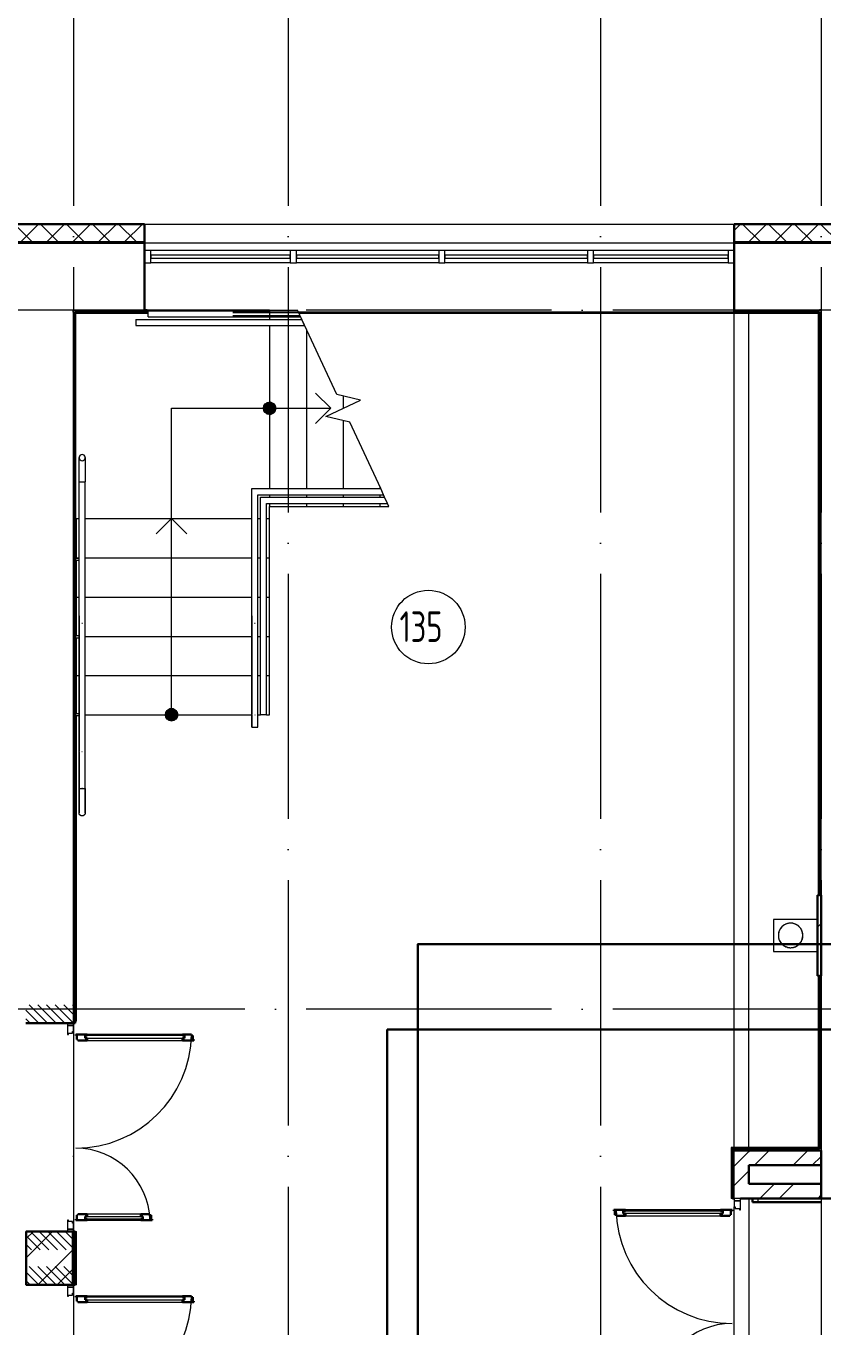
# Model space of a CAD drawing. Header units: millimetres. Extents: x -421858 to 614926, y -468665 to 141641.
# Drawn here: x -35095 to -28594, y 18564 to 29177 of the extents above; entities that cross this region are included whole.
import ezdxf

# ---------------------------------------------------------------- set-up
doc = ezdxf.new("R2010")
doc.units = ezdxf.units.MM
for name, pattern in [('ADSK_Линия сетки', [25, 20, -2.5, 0, -2.5]), ('ADSK_Сверху', [450, 300, -150]), ('ADSK_Штриховая_ш2 п1_5', [4.5, 3, -1.5]), ('Сверху', [3.96875, 2.38125, -1.5875])]:
    doc.linetypes.add(name, pattern=pattern)
for name, color, linetype, lineweight in [('Витраж', 7, 'Continuous', 9), ('Двери', 252, 'Continuous', 9), ('Лестницы', 252, 'Continuous', 9), ('Линии', 252, 'Continuous', 9), ('лс', 5, 'Continuous', 30), ('Марки помещений', 252, 'Continuous', 20), ('Ограждение', 252, 'Continuous', 9), ('Оси', 252, 'Continuous', 9), ('Панели витража', 252, 'Continuous', 9), ('Перекрытие', 252, 'Continuous', 18), ('Сантехника', 252, 'Continuous', 9), ('Стены внутренние', 7, 'Continuous', 18), ('Стены наружные', 7, 'Continuous', 18), ('Стены штриховка', 252, 'Continuous', 9), ('Стрелки вверх', 252, 'Continuous', 18), ('СУ Часофикация', 205, 'Continuous', 30)]:
    doc.layers.add(name, color=color, linetype=linetype, lineweight=lineweight)
doc.layers.add('Двери открывание', color=7, linetype='Continuous', lineweight=9, true_color=0xc0c0c0)
doc.layers.add('Узлы', color=7, linetype='Continuous')
doc.styles.add('GOST Common_3', font='', dxfattribs={"height": 3.5})
doc.styles.get('GOST Common_3').set_extended_font_data('GOST 2.304 type A')
pattern_1 = [(0, (-32121.8, 98), (0, 600), []), (90, (-32121.8, 98), (-600, 4e-14), [])]

# ---------------------------------------------------------------- blocks, each defined once
blk = doc.blocks.new('1 этаж')
at = {"layer": 'Двери', "lineweight": 18, "true_color": 0x636466}
h = blk.add_hatch(dxfattribs=at)
h.set_pattern_fill('FP_2', color=251, angle=-90, style=0, pattern_type=2)
h.set_pattern_definition([(315, (-34902.8, 20318.27), (35.3553, 35.3553), [])])
h.paths.add_polyline_path([(-34838, 19193), (-34708, 19193), (-34708, 19343), (-35098, 19343), (-35098, 19193)])
h.paths.add_polyline_path([(-35098, 21043), (-34708, 21043), (-34708, 21193), (-35098, 21193)])
h = blk.add_hatch(dxfattribs=at)
h.set_pattern_fill('FP_2', color=251, angle=-90, style=0, pattern_type=2)
h.set_pattern_definition([(315, (-34902.8, 18183.27), (35.3553, 35.3553), [])])
h.paths.add_polyline_path([(-34708, 17058), (-34708, 17208), (-35098, 17208), (-35098, 17058)])
h.paths.add_polyline_path([(-35098, 18908), (-34708, 18908), (-34708, 19058), (-35098, 19058)])
at = {"layer": 'Ограждение', "true_color": 0x636466}
h = blk.add_hatch(dxfattribs=at)
h.set_pattern_fill('FP_25', color=251, style=0, pattern_type=2)
h.set_pattern_definition(pattern_1)
h.paths.add_polyline_path([(-28633, 26833), (-28623, 26843), (-32874, 26843), (-32869, 26833), (-29318, 26833)])
h = blk.add_hatch(dxfattribs=at)
h.set_pattern_fill('FP_25', color=251, style=0, pattern_type=2)
h.set_pattern_definition(pattern_1)
h.paths.add_polyline_path([(-28623, 22088), (-28623, 26843), (-28633, 26833), (-28633, 22088)])
h = blk.add_hatch(dxfattribs=at)
h.set_pattern_fill('FP_25', color=251, style=0, pattern_type=2)
h.set_pattern_definition(pattern_1)
h.paths.add_polyline_path([(-34693, 21058), (-34683, 21058), (-34683, 23239), (-34693, 23239), (-34693, 21330)])
h = blk.add_hatch(dxfattribs=at)
h.set_pattern_fill('FP_26', color=251, style=0, pattern_type=2)
h.set_pattern_definition(pattern_1)
h.paths.add_polyline_path([(-28623, 20018), (-28623, 21428), (-28633, 21428), (-28633, 20028)])
h = blk.add_hatch(dxfattribs=at)
h.set_pattern_fill('FP_26', color=251, style=0, pattern_type=2)
h.set_pattern_definition(pattern_1)
h.paths.add_polyline_path([(-28623, 20018), (-28633, 20028), (-29343, 20028), (-29333, 20018), (-29317, 20018)])
h = blk.add_hatch(dxfattribs=at)
h.set_pattern_fill('FP_25', color=251, style=0, pattern_type=2)
h.set_pattern_definition(pattern_1)
h.paths.add_polyline_path([(-29333, 19613), (-29333, 20018), (-29343, 20028), (-29343, 19613)])
h = blk.add_hatch(dxfattribs=at)
h.set_pattern_fill('FP_31', color=251, style=0, pattern_type=2)
h.set_pattern_definition([(0, (-32121.8, -202), (0, 600), []), (90, (-32121.8, -202), (-600, 4e-14), [])])
h.paths.add_polyline_path([(-34683, 18908), (-34683, 19343), (-34693, 19343), (-34693, 18908)])
at = {"layer": 'Стрелки вверх', "true_color": 0x636466}
for points in [[(-33101, 26009), (-33075, 26020), (-33060, 26044), (-33060, 26072), (-33075, 26096), (-33101, 26108), (-33129, 26104), (-33150, 26085), (-33158, 26058), (-33150, 26031), (-33129, 26013)], [(-33908, 23508), (-33881, 23516), (-33862, 23537), (-33858, 23565), (-33870, 23591), (-33894, 23606), (-33922, 23606), (-33946, 23591), (-33957, 23565), (-33953, 23537), (-33935, 23516)]]:
    blk.add_hatch(color=251, dxfattribs=at).paths.add_polyline_path(points)
h = blk.add_hatch(color=251, dxfattribs=at)
edge = h.paths.add_edge_path()
edge.add_arc((-33108, 26058), 50, 0, 360)
h = blk.add_hatch(color=251, dxfattribs=at)
edge = h.paths.add_edge_path()
edge.add_arc((-33908, 23558), 50, 0, 360)
at = {"layer": 'Витраж', "color": 251, "lineweight": 18, "true_color": 0x636466}
for p, q in [((-34078, 27346), (-34128, 27346)), ((-34128, 27346), (-34128, 27246)), ((-34078, 27246), (-34078, 27346)), ((-34128, 27246), (-34078, 27246))]:
    blk.add_line(p, q, dxfattribs=at)
at = {"layer": 'Витраж', "color": 251, "true_color": 0x636466}
for p, q in [((-32940, 27346), (-34078, 27346)), ((-31728, 27346), (-32890, 27346)), ((-30515, 27346), (-31678, 27346)), ((-29368, 27346), (-30465, 27346)), ((-32940, 27246), (-34078, 27246)), ((-31728, 27246), (-32890, 27246)), ((-30515, 27246), (-31678, 27246)), ((-29368, 27246), (-30465, 27246))]:
    blk.add_line(p, q, dxfattribs=at)
at = {"layer": 'Витраж', "color": 251, "lineweight": 18, "true_color": 0x636466, "extrusion": (0, 0, -1)}
for p, q in [((-32890, 27346), (-32940, 27346)), ((-32940, 27346), (-32940, 27246)), ((-32890, 27246), (-32890, 27346)), ((-31678, 27346), (-31728, 27346)), ((-31728, 27346), (-31728, 27246)), ((-31678, 27246), (-31678, 27346)), ((-30465, 27346), (-30515, 27346)), ((-30515, 27346), (-30515, 27246)), ((-30465, 27246), (-30465, 27346)), ((-29318, 27346), (-29368, 27346)), ((-29368, 27346), (-29368, 27246)), ((-29318, 27246), (-29318, 27346)), ((-32940, 27246), (-32890, 27246)), ((-31728, 27246), (-31678, 27246)), ((-30515, 27246), (-30465, 27246)), ((-29368, 27246), (-29318, 27246))]:
    blk.add_line(p, q, dxfattribs=at)
at = {"layer": 'Двери', "color": 251, "linetype": 'ADSK_Штриховая_ш2 п1_5', "true_color": 0x636466}
for p, q in [((-34708, 21043), (-34708, 21193)), ((-35098, 21043), (-34708, 21043)), ((-34708, 19343), (-35098, 19343)), ((-34708, 19193), (-34708, 19343)), ((-34708, 18908), (-34708, 19058)), ((-35098, 18908), (-34708, 18908))]:
    blk.add_line(p, q, dxfattribs=at)
at = {"layer": 'Двери', "color": 251, "true_color": 0x636466}
for p, q in [((-34708, 21043), (-34758, 21043)), ((-34758, 21043), (-34758, 21023)), ((-34758, 21023), (-34708, 21023)), ((-34708, 21023), (-34758, 21023)), ((-34758, 21023), (-34758, 20951)), ((-34708, 21023), (-34708, 21043)), ((-34708, 20974), (-34708, 21023)), ((-34758, 20951), (-34750, 20951)), ((-34750, 20951), (-34750, 20960)), ((-34750, 20960), (-34716, 20960)), ((-34716, 20960), (-34716, 20974)), ((-34716, 20974), (-34708, 20974)), ((-34614, 20942), (-34614, 20921)), ((-33802, 20942), (-34614, 20942)), ((-34614, 20921), (-33802, 20921)), ((-33820, 20951), (-34596, 20951)), ((-33802, 20921), (-33802, 20942)), ((-34596, 20901), (-33820, 20901)), ((-29268, 19613), (-29318, 19613)), ((-29318, 19613), (-29318, 19593)), ((-29318, 19593), (-29268, 19593)), ((-29268, 19593), (-29318, 19593)), ((-29318, 19593), (-29318, 19544)), ((-29318, 19544), (-29310, 19544)), ((-29310, 19544), (-29310, 19530)), ((-29310, 19530), (-29276, 19530)), ((-29276, 19530), (-29276, 19521)), ((-29268, 19593), (-29268, 19613)), ((-29268, 19521), (-29268, 19593)), ((-34750, 19435), (-34758, 19435)), ((-34758, 19435), (-34758, 19363)), ((-34750, 19426), (-34750, 19435)), ((-34716, 19426), (-34750, 19426)), ((-34716, 19412), (-34716, 19426)), ((-34614, 19465), (-34142, 19465)), ((-34614, 19444), (-34614, 19465)), ((-34142, 19444), (-34614, 19444)), ((-34160, 19485), (-34596, 19485)), ((-34596, 19435), (-34160, 19435)), ((-34142, 19465), (-34142, 19444)), ((-30224, 19512), (-29412, 19512)), ((-30224, 19491), (-30224, 19512)), ((-29412, 19491), (-30224, 19491)), ((-29430, 19521), (-30206, 19521)), ((-30206, 19471), (-29430, 19471)), ((-29412, 19512), (-29412, 19491)), ((-29276, 19521), (-29268, 19521)), ((-34708, 19363), (-34758, 19363)), ((-34758, 19363), (-34758, 19343)), ((-34758, 19363), (-34708, 19363)), ((-34758, 19343), (-34708, 19343)), ((-34708, 19412), (-34716, 19412)), ((-34708, 19363), (-34708, 19412)), ((-34708, 19343), (-34708, 19363)), ((-34708, 18908), (-34758, 18908)), ((-34758, 18908), (-34758, 18888)), ((-34708, 18888), (-34708, 18908)), ((-34758, 18888), (-34708, 18888)), ((-34708, 18888), (-34758, 18888)), ((-34758, 18888), (-34758, 18816)), ((-34758, 18816), (-34750, 18816)), ((-34750, 18816), (-34750, 18825)), ((-34750, 18825), (-34716, 18825)), ((-34716, 18825), (-34716, 18839)), ((-34716, 18839), (-34708, 18839)), ((-34708, 18839), (-34708, 18888)), ((-34614, 18807), (-34614, 18786)), ((-33802, 18807), (-34614, 18807)), ((-34614, 18786), (-33802, 18786)), ((-33820, 18816), (-34596, 18816)), ((-33802, 18786), (-33802, 18807)), ((-34596, 18766), (-33820, 18766))]:
    blk.add_line(p, q, dxfattribs=at)
at = {"layer": 'Двери', "color": 251, "lineweight": 30, "true_color": 0x636466}
for p, q in [((-34596, 20951), (-34690, 20951)), ((-34690, 20951), (-34690, 20943)), ((-34690, 20943), (-34681, 20943)), ((-34681, 20943), (-34681, 20909)), ((-34681, 20909), (-34672, 20909)), ((-34672, 20909), (-34672, 20901)), ((-34614, 20942), (-34596, 20942)), ((-34614, 20921), (-34614, 20942)), ((-34596, 20921), (-34614, 20921)), ((-34596, 20942), (-34596, 20951)), ((-34596, 20901), (-34596, 20921)), ((-33744, 20951), (-33820, 20951)), ((-33820, 20942), (-33820, 20951)), ((-33802, 20942), (-33820, 20942)), ((-33820, 20921), (-33802, 20921)), ((-33820, 20901), (-33820, 20921)), ((-33802, 20921), (-33802, 20942)), ((-33744, 20943), (-33744, 20951)), ((-33735, 20943), (-33744, 20943)), ((-33735, 20909), (-33735, 20943)), ((-33726, 20909), (-33735, 20909)), ((-33726, 20901), (-33726, 20909)), ((-34672, 20901), (-34596, 20901)), ((-33820, 20901), (-33726, 20901)), ((-34681, 19443), (-34690, 19443)), ((-34690, 19443), (-34690, 19435)), ((-34690, 19435), (-34596, 19435)), ((-34681, 19477), (-34681, 19443)), ((-34672, 19477), (-34681, 19477)), ((-34596, 19485), (-34672, 19485)), ((-34672, 19485), (-34672, 19477)), ((-34596, 19465), (-34614, 19465)), ((-34614, 19465), (-34614, 19444)), ((-34614, 19444), (-34596, 19444)), ((-34596, 19485), (-34596, 19465)), ((-34596, 19444), (-34596, 19435)), ((-34084, 19485), (-34160, 19485)), ((-34160, 19485), (-34160, 19465)), ((-34160, 19465), (-34142, 19465)), ((-34160, 19444), (-34160, 19435)), ((-34142, 19444), (-34160, 19444)), ((-34160, 19435), (-34066, 19435)), ((-34142, 19465), (-34142, 19444)), ((-34084, 19477), (-34084, 19485)), ((-34075, 19477), (-34084, 19477)), ((-34075, 19443), (-34075, 19477)), ((-34066, 19443), (-34075, 19443)), ((-34066, 19435), (-34066, 19443)), ((-30206, 19521), (-30300, 19521)), ((-30300, 19521), (-30300, 19513)), ((-30300, 19513), (-30291, 19513)), ((-30291, 19513), (-30291, 19479)), ((-30291, 19479), (-30282, 19479)), ((-30282, 19479), (-30282, 19471)), ((-30282, 19471), (-30206, 19471)), ((-30224, 19512), (-30206, 19512)), ((-30224, 19491), (-30224, 19512)), ((-30206, 19491), (-30224, 19491)), ((-30206, 19512), (-30206, 19521)), ((-30206, 19471), (-30206, 19491)), ((-29336, 19521), (-29430, 19521)), ((-29430, 19512), (-29430, 19521)), ((-29412, 19512), (-29430, 19512)), ((-29430, 19491), (-29412, 19491)), ((-29430, 19471), (-29430, 19491)), ((-29430, 19471), (-29354, 19471)), ((-29412, 19491), (-29412, 19512)), ((-29354, 19471), (-29354, 19479)), ((-29354, 19479), (-29345, 19479)), ((-29345, 19479), (-29345, 19513)), ((-29345, 19513), (-29336, 19513)), ((-29336, 19513), (-29336, 19521)), ((-34596, 18816), (-34690, 18816)), ((-34690, 18816), (-34690, 18808)), ((-34690, 18808), (-34681, 18808)), ((-34681, 18808), (-34681, 18774)), ((-34614, 18807), (-34596, 18807)), ((-34614, 18786), (-34614, 18807)), ((-34596, 18786), (-34614, 18786)), ((-34596, 18807), (-34596, 18816)), ((-34596, 18766), (-34596, 18786)), ((-33744, 18816), (-33820, 18816)), ((-33820, 18807), (-33820, 18816)), ((-33802, 18807), (-33820, 18807)), ((-33820, 18786), (-33802, 18786)), ((-33820, 18766), (-33820, 18786)), ((-33802, 18786), (-33802, 18807)), ((-33744, 18808), (-33744, 18816)), ((-33735, 18808), (-33744, 18808)), ((-33735, 18774), (-33735, 18808)), ((-34681, 18774), (-34672, 18774)), ((-34672, 18774), (-34672, 18766)), ((-34672, 18766), (-34596, 18766)), ((-33820, 18766), (-33726, 18766)), ((-33726, 18774), (-33735, 18774)), ((-33726, 18766), (-33726, 18774))]:
    blk.add_line(p, q, dxfattribs=at)
at = {"layer": 'Двери открывание', "color": 251, "true_color": 0x636466}
for centre, radius, start, end in [((-34690, 20969), 946, 270, 358.9097), ((-34690, 19417), 606, 1.7021, 90), ((-29336, 19539), 946, 181.0903, 270), ((-34690, 18834), 946, 270, 358.9097), ((-29336, 17987), 606, 90, 178.2979)]:
    blk.add_arc(centre, radius, start, end, dxfattribs=at)
at = {"layer": 'Лестницы', "color": 251, "true_color": 0x636466}
for p, q in [((-33108, 26858), (-34108, 26858)), ((-33108, 26858), (-33108, 26783)), ((-33108, 26858), (-32881, 26858)), ((-33108, 26858), (-33108, 26783)), ((-32561, 26172), (-32881, 26858)), ((-33108, 26733), (-33108, 25403)), ((-33108, 26733), (-33108, 25403)), ((-32808, 26702), (-32808, 25403)), ((-32808, 26702), (-32808, 25403)), ((-32649, 25992), (-32366, 26124)), ((-32366, 26124), (-32561, 26172)), ((-32508, 26159), (-32508, 26058)), ((-32508, 26159), (-32508, 26058)), ((-32455, 25945), (-32649, 25992)), ((-32508, 25958), (-32508, 25403)), ((-32508, 25958), (-32508, 25403)), ((-32202, 25403), (-32455, 25945)), ((-32208, 25415), (-32208, 25403)), ((-32208, 25415), (-32208, 25403)), ((-33108, 25353), (-33108, 25333)), ((-33108, 25353), (-33108, 25333)), ((-33108, 25283), (-33108, 25258)), ((-33108, 25283), (-33108, 25258)), ((-33108, 25158), (-33108, 25258)), ((-33108, 25258), (-32808, 25258)), ((-32808, 25353), (-32808, 25333)), ((-32808, 25353), (-32808, 25333)), ((-32808, 25283), (-32808, 25258)), ((-32808, 25283), (-32808, 25258)), ((-32808, 25258), (-32508, 25258)), ((-32508, 25353), (-32508, 25333)), ((-32508, 25353), (-32508, 25333)), ((-32508, 25283), (-32508, 25258)), ((-32508, 25283), (-32508, 25258)), ((-32508, 25258), (-32208, 25258)), ((-32208, 25353), (-32208, 25333)), ((-32208, 25353), (-32208, 25333)), ((-32208, 25283), (-32208, 25258)), ((-32208, 25283), (-32208, 25258)), ((-32208, 25258), (-32135, 25258)), ((-32170, 25333), (-32179, 25353)), ((-32135, 25258), (-32146, 25283)), ((-34693, 25158), (-34663, 25158)), ((-34613, 25158), (-33253, 25158)), ((-33203, 25158), (-33183, 25158)), ((-33133, 25158), (-33108, 25158)), ((-33108, 24838), (-33108, 25158)), ((-34683, 24838), (-34663, 24838)), ((-34683, 24838), (-34663, 24838)), ((-34613, 24838), (-33253, 24838)), ((-34613, 24838), (-33253, 24838)), ((-33203, 24838), (-33183, 24838)), ((-33203, 24838), (-33183, 24838)), ((-33133, 24838), (-33108, 24838)), ((-33133, 24838), (-33108, 24838)), ((-33108, 24518), (-33108, 24838)), ((-34683, 24518), (-34663, 24518)), ((-34683, 24518), (-34663, 24518)), ((-34613, 24518), (-33253, 24518)), ((-34613, 24518), (-33253, 24518)), ((-33203, 24518), (-33183, 24518)), ((-33203, 24518), (-33183, 24518)), ((-33133, 24518), (-33108, 24518)), ((-33133, 24518), (-33108, 24518)), ((-33108, 24198), (-33108, 24518)), ((-34613, 24198), (-33253, 24198)), ((-34613, 24198), (-33253, 24198)), ((-33203, 24198), (-33183, 24198)), ((-33203, 24198), (-33183, 24198)), ((-33133, 24198), (-33108, 24198)), ((-33133, 24198), (-33108, 24198)), ((-33108, 23878), (-33108, 24198)), ((-34683, 23878), (-34663, 23878)), ((-34683, 23878), (-34663, 23878)), ((-34613, 23878), (-33253, 23878)), ((-34613, 23878), (-33253, 23878)), ((-33203, 23878), (-33183, 23878)), ((-33203, 23878), (-33183, 23878)), ((-33133, 23878), (-33108, 23878)), ((-33133, 23878), (-33108, 23878)), ((-33108, 23558), (-33108, 23878)), ((-34613, 23558), (-33253, 23558)), ((-34613, 23558), (-33253, 23558)), ((-33203, 23558), (-33183, 23558)), ((-33203, 23558), (-33183, 23558)), ((-33133, 23558), (-33108, 23558)), ((-33133, 23558), (-33108, 23558))]:
    blk.add_line(p, q, dxfattribs=at)
at = {"layer": 'Линии', "color": 251, "linetype": 'ADSK_Сверху', "ltscale": 100, "true_color": 0x636466}
for p, q in [((-29318, 20003), (-29318, 26858)), ((-29198, 20003), (-29198, 26858))]:
    blk.add_line(p, q, dxfattribs=at)
at = {"layer": 'Марки помещений', "color": 251, "true_color": 0x636466}
blk.add_circle((-31813, 24274), 300, dxfattribs=at)
at = {"layer": 'Ограждение', "color": 251, "true_color": 0x636466}
for p, q in [((-34099, 26853), (-33408, 26853)), ((-34099, 26803), (-34099, 26853)), ((-33408, 26853), (-32879, 26853)), ((-34683, 26833), (-34108, 26833)), ((-34199, 26783), (-34199, 26733)), ((-34199, 26783), (-33408, 26783)), ((-34108, 26843), (-34108, 26833)), ((-34099, 26803), (-33408, 26803)), ((-33408, 26841), (-32873, 26841)), ((-33408, 26816), (-32861, 26816)), ((-33408, 26803), (-32855, 26803)), ((-33408, 26783), (-32846, 26783)), ((-32869, 26833), (-28633, 26833)), ((-32823, 26733), (-32846, 26783)), ((-28633, 26833), (-28623, 26843)), ((-28633, 26833), (-28633, 22088)), ((-34199, 26733), (-33408, 26733)), ((-33408, 26733), (-32823, 26733)), ((-34663, 25458), (-34613, 25458)), ((-34663, 24838), (-34663, 25458)), ((-34613, 24838), (-34613, 25458)), ((-33253, 25403), (-32202, 25403)), ((-33253, 24838), (-33253, 25403)), ((-32179, 25353), (-32202, 25403)), ((-33203, 25353), (-32179, 25353)), ((-33203, 24838), (-33203, 25353)), ((-33183, 25333), (-32170, 25333)), ((-33183, 24838), (-33183, 25333)), ((-33133, 25283), (-32146, 25283)), ((-33133, 24838), (-33133, 25283)), ((-32146, 25283), (-32170, 25333)), ((-32146, 25283), (-32170, 25333)), ((-34683, 24838), (-34683, 25158)), ((-34663, 24834), (-34693, 24834)), ((-34683, 24834), (-34683, 24838)), ((-34663, 23258), (-34663, 24838)), ((-34613, 23258), (-34613, 24838)), ((-33253, 23558), (-33253, 24838)), ((-33203, 23558), (-33203, 24838)), ((-33183, 23558), (-33183, 24838)), ((-33133, 23558), (-33133, 24838)), ((-34693, 24819), (-34663, 24819)), ((-34683, 24200), (-34683, 24820)), ((-34663, 24364), (-34663, 23264)), ((-34613, 23264), (-34613, 24364)), ((-33253, 24364), (-33253, 23564)), ((-33203, 23564), (-33203, 24364)), ((-34663, 24201), (-34693, 24201)), ((-34693, 24186), (-34663, 24186)), ((-34683, 23567), (-34683, 24186)), ((-34663, 23567), (-34693, 23567)), ((-34693, 23552), (-34663, 23552)), ((-34683, 23238), (-34683, 23552)), ((-33253, 23559), (-33253, 23458)), ((-33253, 23458), (-33253, 23558)), ((-33253, 23458), (-33203, 23458)), ((-33230, 23458), (-33225, 23458)), ((-33203, 23458), (-33203, 23559)), ((-33203, 23458), (-33203, 23558)), ((-33133, 23558), (-33183, 23558)), ((-34663, 23259), (-34663, 22958)), ((-34663, 22958), (-34663, 23258)), ((-34613, 22958), (-34613, 23259)), ((-34613, 22958), (-34613, 23258)), ((-34683, 23238), (-34693, 23238)), ((-34683, 21058), (-34683, 23239)), ((-34663, 22958), (-34613, 22958)), ((-34640, 22958), (-34635, 22958)), ((-34638, 22958), (-34640, 22958)), ((-34635, 22958), (-34638, 22958)), ((-28633, 21428), (-28633, 20028)), ((-34683, 21058), (-34693, 21058)), ((-28633, 20028), (-29343, 20028)), ((-29343, 20028), (-29333, 20018)), ((-29343, 20028), (-29343, 19613)), ((-28633, 20028), (-28623, 20018)), ((-29333, 19613), (-29343, 19613)), ((-34693, 19343), (-34683, 19343)), ((-34683, 18908), (-34683, 19343)), ((-34683, 18908), (-34693, 18908))]:
    blk.add_line(p, q, dxfattribs=at)
at = {"layer": 'Ограждение', "color": 251, "true_color": 0x636466, "flags": 128}
for points in [[(-34638, 25682), (-34646, 25680), (-34654, 25676), (-34659, 25669), (-34662, 25661), (-34662, 25652), (-34659, 25644), (-34654, 25637), (-34646, 25633), (-34638, 25631)], [(-34638, 25631), (-34629, 25633), (-34622, 25637), (-34616, 25644), (-34613, 25652), (-34613, 25661), (-34616, 25669), (-34622, 25676), (-34629, 25680), (-34638, 25682)], [(-34663, 25458), (-34663, 25466), (-34663, 25474), (-34663, 25482), (-34663, 25490), (-34663, 25498), (-34663, 25506), (-34663, 25514), (-34663, 25521), (-34663, 25529), (-34663, 25536), (-34663, 25543), (-34663, 25551), (-34663, 25558), (-34663, 25565), (-34663, 25571), (-34663, 25578), (-34663, 25584), (-34663, 25590), (-34663, 25596), (-34663, 25602), (-34663, 25607), (-34663, 25612), (-34663, 25617), (-34663, 25622), (-34663, 25627), (-34663, 25631), (-34663, 25635), (-34663, 25638), (-34663, 25642), (-34663, 25645), (-34663, 25647), (-34663, 25650), (-34663, 25652), (-34663, 25654), (-34663, 25655), (-34663, 25657), (-34663, 25657)], [(-34613, 25657), (-34613, 25656), (-34613, 25654), (-34613, 25652), (-34613, 25650), (-34613, 25648), (-34613, 25645), (-34613, 25642), (-34613, 25639), (-34613, 25635), (-34613, 25631), (-34613, 25627), (-34613, 25623), (-34613, 25618), (-34613, 25613), (-34613, 25608), (-34613, 25602), (-34613, 25597), (-34613, 25591), (-34613, 25585), (-34613, 25579), (-34613, 25572), (-34613, 25565), (-34613, 25559), (-34613, 25552), (-34613, 25544), (-34613, 25537), (-34613, 25530), (-34613, 25522), (-34613, 25515), (-34613, 25507), (-34613, 25499), (-34613, 25491), (-34613, 25483), (-34613, 25475), (-34613, 25467), (-34613, 25459), (-34613, 25458)], [(-34641, 24305), (-34638, 24305), (-34635, 24305)], [(-33231, 24305), (-33228, 24305), (-33225, 24305)], [(-34663, 22958), (-34663, 22950), (-34663, 22942), (-34663, 22934), (-34663, 22926), (-34663, 22919), (-34663, 22911), (-34663, 22903), (-34663, 22895), (-34663, 22888), (-34663, 22880), (-34663, 22873), (-34663, 22866), (-34663, 22859), (-34663, 22852), (-34663, 22845), (-34663, 22839), (-34663, 22833), (-34663, 22826), (-34663, 22820), (-34663, 22815), (-34663, 22809), (-34663, 22804), (-34663, 22799), (-34663, 22794), (-34663, 22790), (-34663, 22786), (-34663, 22782), (-34663, 22778), (-34663, 22775), (-34663, 22772), (-34663, 22769), (-34663, 22767), (-34663, 22765), (-34663, 22763), (-34663, 22761), (-34663, 22760), (-34663, 22759), (-34663, 22759), (-34663, 22758), (-34663, 22758)], [(-34663, 22758), (-34663, 22758), (-34663, 22759), (-34663, 22760), (-34663, 22761), (-34663, 22762), (-34663, 22764), (-34663, 22766), (-34663, 22768), (-34663, 22771), (-34663, 22774), (-34663, 22777), (-34663, 22781), (-34663, 22785), (-34663, 22789), (-34663, 22793), (-34663, 22798), (-34663, 22803), (-34663, 22808), (-34663, 22813), (-34663, 22819), (-34663, 22825), (-34663, 22831), (-34663, 22837), (-34663, 22844), (-34663, 22850), (-34663, 22857), (-34663, 22864), (-34663, 22871), (-34663, 22878), (-34663, 22886), (-34663, 22893), (-34663, 22901), (-34663, 22909), (-34663, 22916), (-34663, 22924), (-34663, 22932), (-34663, 22940), (-34663, 22948), (-34663, 22956), (-34663, 22958)], [(-34613, 22958), (-34613, 22950), (-34613, 22942), (-34613, 22934), (-34613, 22926), (-34613, 22919), (-34613, 22911), (-34613, 22903), (-34613, 22895), (-34613, 22888), (-34613, 22880), (-34613, 22873), (-34613, 22866), (-34613, 22859), (-34613, 22852), (-34613, 22845), (-34613, 22839), (-34613, 22833), (-34613, 22826), (-34613, 22820), (-34613, 22815), (-34613, 22809), (-34613, 22804), (-34613, 22799), (-34613, 22794), (-34613, 22790), (-34613, 22786), (-34613, 22782), (-34613, 22778), (-34613, 22775), (-34613, 22772), (-34613, 22769), (-34613, 22767), (-34613, 22765), (-34613, 22763), (-34613, 22761), (-34613, 22760), (-34613, 22759), (-34613, 22759), (-34613, 22758), (-34613, 22758)], [(-34613, 22758), (-34613, 22758), (-34613, 22759), (-34613, 22760), (-34613, 22761), (-34613, 22762), (-34613, 22764), (-34613, 22766), (-34613, 22768), (-34613, 22771), (-34613, 22774), (-34613, 22777), (-34613, 22781), (-34613, 22785), (-34613, 22789), (-34613, 22793), (-34613, 22798), (-34613, 22803), (-34613, 22808), (-34613, 22813), (-34613, 22819), (-34613, 22825), (-34613, 22831), (-34613, 22837), (-34613, 22844), (-34613, 22850), (-34613, 22857), (-34613, 22864), (-34613, 22871), (-34613, 22878), (-34613, 22886), (-34613, 22893), (-34613, 22901), (-34613, 22909), (-34613, 22916), (-34613, 22924), (-34613, 22932), (-34613, 22940), (-34613, 22948), (-34613, 22956), (-34613, 22958)], [(-34638, 22733), (-34639, 22733), (-34640, 22733), (-34641, 22733), (-34642, 22734), (-34643, 22734), (-34644, 22734), (-34645, 22734), (-34646, 22735), (-34647, 22735), (-34648, 22735), (-34648, 22736), (-34649, 22736), (-34650, 22737), (-34651, 22737), (-34652, 22738), (-34653, 22738), (-34654, 22739), (-34654, 22739), (-34655, 22740), (-34656, 22741), (-34656, 22742), (-34657, 22742), (-34658, 22743), (-34658, 22744), (-34659, 22745), (-34659, 22746), (-34660, 22746), (-34660, 22747), (-34661, 22748), (-34661, 22749), (-34661, 22750), (-34662, 22751), (-34662, 22752), (-34662, 22753), (-34662, 22754), (-34663, 22755), (-34663, 22756), (-34663, 22757), (-34663, 22758), (-34663, 22758)], [(-34613, 22758), (-34613, 22757), (-34613, 22756), (-34613, 22755), (-34613, 22754), (-34613, 22753), (-34614, 22752), (-34614, 22751), (-34614, 22750), (-34614, 22749), (-34615, 22749), (-34615, 22748), (-34616, 22747), (-34616, 22746), (-34617, 22745), (-34617, 22744), (-34618, 22743), (-34618, 22743), (-34619, 22742), (-34620, 22741), (-34620, 22740), (-34621, 22740), (-34622, 22739), (-34623, 22738), (-34623, 22738), (-34624, 22737), (-34625, 22737), (-34626, 22736), (-34627, 22736), (-34628, 22735), (-34629, 22735), (-34630, 22735), (-34631, 22734), (-34632, 22734), (-34633, 22734), (-34634, 22734), (-34635, 22733), (-34636, 22733), (-34637, 22733), (-34638, 22733), (-34638, 22733)]]:
    blk.add_lwpolyline(points, dxfattribs=at)
at = {"layer": 'Ограждение', "color": 251, "true_color": 0x636466}
for points in [[(-33230, 23558), (-33229, 23558), (-33228, 23558), (-33226, 23558), (-33226, 23558)], [(-34640, 23258), (-34639, 23258), (-34638, 23258), (-34636, 23258), (-34636, 23258)]]:
    blk.add_open_spline(points, degree=3, dxfattribs=at)
at = {"layer": 'Оси', "color": 251, "linetype": 'ADSK_Линия сетки', "ltscale": 100, "true_color": 0x636466}
for p, q in [((-34708, 32209), (-34708, -33768)), ((-32958, 32209), (-32958, -33768)), ((-30408, 32209), (-30408, -33768)), ((-28608, 32209), (-28608, -33768)), ((-808, 26858), (-72530, 26858)), ((-808, 21158), (-72530, 21158))]:
    blk.add_line(p, q, dxfattribs=at)
at = {"layer": 'Панели витража', "color": 251, "lineweight": 18, "true_color": 0x636466}
for p, q in [((-32940, 27308), (-34078, 27308)), ((-34078, 27308), (-34078, 27283)), ((-34078, 27283), (-32940, 27283)), ((-32940, 27283), (-32940, 27308)), ((-31728, 27308), (-32890, 27308)), ((-32890, 27308), (-32890, 27283)), ((-32890, 27283), (-31728, 27283)), ((-31728, 27283), (-31728, 27308)), ((-30515, 27308), (-31678, 27308)), ((-31678, 27308), (-31678, 27283)), ((-31678, 27283), (-30515, 27283)), ((-30515, 27283), (-30515, 27308)), ((-29368, 27308), (-30465, 27308)), ((-30465, 27308), (-30465, 27283)), ((-30465, 27283), (-29368, 27283)), ((-29368, 27283), (-29368, 27308))]:
    blk.add_line(p, q, dxfattribs=at)
at = {"layer": 'Перекрытие', "color": 251, "ltscale": 100, "true_color": 0x636466}
for p, q in [((-33108, 26858), (-34108, 26858)), ((-33108, 25158), (-33108, 25258)), ((-34693, 25158), (-34663, 25158)), ((-34613, 25158), (-33253, 25158)), ((-33203, 25158), (-33183, 25158)), ((-33133, 25158), (-33108, 25158))]:
    blk.add_line(p, q, dxfattribs=at)
at = {"layer": 'Сантехника', "color": 251, "true_color": 0x636466}
for p, q in [((-28638, 21888), (-28998, 21888)), ((-28998, 21888), (-28998, 21628)), ((-28998, 21628), (-28638, 21628))]:
    blk.add_line(p, q, dxfattribs=at)
at = {"layer": 'Сантехника', "color": 251, "true_color": 0x636466, "flags": 128}
for points in [[(-28758, 21758), (-28758, 21762), (-28758, 21766), (-28759, 21770), (-28759, 21774), (-28760, 21778), (-28761, 21782), (-28762, 21786), (-28763, 21790), (-28764, 21793), (-28766, 21797), (-28767, 21801), (-28769, 21804), (-28771, 21808), (-28773, 21811), (-28775, 21815), (-28778, 21818), (-28780, 21821), (-28783, 21824), (-28785, 21827), (-28788, 21830), (-28791, 21833), (-28794, 21835), (-28797, 21838), (-28800, 21840), (-28804, 21842), (-28807, 21845), (-28811, 21846), (-28814, 21848), (-28818, 21850), (-28822, 21851), (-28825, 21853), (-28829, 21854), (-28833, 21855), (-28837, 21856), (-28841, 21857), (-28845, 21857), (-28849, 21858), (-28853, 21858), (-28857, 21858), (-28861, 21858), (-28865, 21858), (-28869, 21858), (-28873, 21857), (-28877, 21856), (-28881, 21856), (-28884, 21855), (-28888, 21854), (-28892, 21852), (-28896, 21851), (-28899, 21849), (-28903, 21847), (-28907, 21846), (-28910, 21844), (-28913, 21841), (-28917, 21839), (-28920, 21837), (-28923, 21834), (-28926, 21831), (-28929, 21829), (-28932, 21826), (-28934, 21823), (-28937, 21820), (-28939, 21817), (-28941, 21813), (-28943, 21810), (-28945, 21806), (-28947, 21803), (-28949, 21799), (-28951, 21796), (-28952, 21792), (-28953, 21788), (-28954, 21784), (-28955, 21780), (-28956, 21776), (-28957, 21772), (-28957, 21768), (-28958, 21764), (-28958, 21760), (-28958, 21758)], [(-28958, 21758), (-28958, 21754), (-28957, 21750), (-28957, 21746), (-28957, 21742), (-28956, 21738), (-28955, 21734), (-28954, 21731), (-28953, 21727), (-28951, 21723), (-28950, 21719), (-28948, 21716), (-28947, 21712), (-28945, 21709), (-28943, 21705), (-28940, 21702), (-28938, 21699), (-28936, 21695), (-28933, 21692), (-28930, 21689), (-28927, 21687), (-28925, 21684), (-28922, 21681), (-28918, 21679), (-28915, 21676), (-28912, 21674), (-28908, 21672), (-28905, 21670), (-28901, 21668), (-28898, 21667), (-28894, 21665), (-28890, 21664), (-28886, 21662), (-28883, 21661), (-28879, 21660), (-28875, 21660), (-28871, 21659), (-28867, 21659), (-28863, 21658), (-28859, 21658), (-28855, 21658), (-28851, 21659), (-28847, 21659), (-28843, 21659), (-28839, 21660), (-28835, 21661), (-28831, 21662), (-28827, 21663), (-28824, 21664), (-28820, 21666), (-28816, 21667), (-28813, 21669), (-28809, 21671), (-28806, 21673), (-28802, 21675), (-28799, 21677), (-28796, 21680), (-28793, 21682), (-28790, 21685), (-28787, 21688), (-28784, 21691), (-28781, 21694), (-28779, 21697), (-28777, 21700), (-28774, 21703), (-28772, 21707), (-28770, 21710), (-28768, 21714), (-28767, 21717), (-28765, 21721), (-28764, 21725), (-28762, 21729), (-28761, 21732), (-28760, 21736), (-28759, 21740), (-28759, 21744), (-28758, 21748), (-28758, 21752), (-28758, 21756), (-28758, 21758)]]:
    blk.add_lwpolyline(points, dxfattribs=at)
at = {"layer": 'Сантехника', "color": 251, "true_color": 0x636466}
for start, end in [(0, 180), (180, 0)]:
    blk.add_arc((-28858, 21758), 100, start, end, dxfattribs=at)
at = {"layer": 'Стены внутренние', "color": 251, "lineweight": 30, "true_color": 0x636466}
for p, q in [((-34128, 27560), (-36368, 27560)), ((-34128, 27418), (-34128, 27560)), ((-29318, 27560), (-29318, 27418)), ((-26948, 27560), (-29318, 27560)), ((-34128, 27408), (-36368, 27408)), ((-34128, 26858), (-34128, 27408)), ((-28413, 27408), (-29318, 27408)), ((-29318, 27408), (-29318, 26858)), ((-28623, 26858), (-28608, 26858)), ((-28608, 22088), (-28608, 21428)), ((-35098, 21043), (-34708, 21043)), ((-28608, 19883), (-28608, 19733))]:
    blk.add_line(p, q, dxfattribs=at)
at = {"layer": 'Стены внутренние', "color": 251, "linetype": 'Continuous', "lineweight": 9, "true_color": 0x636466}
for p, q in [((-35047, 27418), (-35187, 27558)), ((-35136, 27418), (-34996, 27558)), ((-34835, 27418), (-34975, 27558)), ((-34924, 27418), (-34784, 27558)), ((-34889, 27558), (-34891, 27560)), ((-34643, 27438), (-34763, 27558)), ((-34712, 27418), (-34643, 27488)), ((-34643, 27488), (-34572, 27558)), ((-34411, 27418), (-34551, 27558)), ((-34500, 27418), (-34360, 27558)), ((-34198, 27418), (-34338, 27558)), ((-34288, 27418), (-34148, 27558)), ((-34160, 27560), (-34161, 27558)), ((-29318, 27509), (-29269, 27558)), ((-29107, 27418), (-29247, 27558)), ((-29197, 27418), (-29057, 27558)), ((-28895, 27418), (-29035, 27558)), ((-28985, 27418), (-28845, 27558)), ((-28683, 27418), (-28823, 27558)), ((-28772, 27418), (-28658, 27533)), ((-28658, 27533), (-28632, 27558)), ((-28471, 27418), (-28611, 27558)), ((-34623, 27418), (-34643, 27438))]:
    blk.add_line(p, q, dxfattribs=at)
at = {"layer": 'Стены внутренние', "color": 251, "true_color": 0x636466}
for p, q in [((-34128, 27560), (-29318, 27560)), ((-34128, 27408), (-29318, 27408)), ((-34708, 26858), (-34128, 26858)), ((-29318, 26858), (-28623, 26858)), ((-34708, 21043), (-34708, 26843)), ((-28608, 21428), (-28608, 20003)), ((-34708, 20974), (-34708, 19412)), ((-34708, 18839), (-34708, 17277))]:
    blk.add_line(p, q, dxfattribs=at)
at = {"layer": 'Стены наружные', "color": 251, "lineweight": 30, "true_color": 0x636466}
for p, q in [((-34128, 27408), (-34128, 27418)), ((-29318, 27418), (-29318, 27408)), ((-34708, 26858), (-34708, 26843)), ((-34108, 26858), (-34128, 26858)), ((-34108, 26843), (-34108, 26858)), ((-29318, 26858), (-29318, 26843)), ((-28608, 26858), (-28623, 26858)), ((-34693, 26843), (-34108, 26843)), ((-34693, 21043), (-34693, 26843)), ((-29318, 26843), (-28623, 26843)), ((-28623, 26843), (-28623, 22088)), ((-28638, 22088), (-28638, 21428)), ((-28623, 22088), (-28638, 22088)), ((-28638, 21428), (-28623, 21428)), ((-28623, 21428), (-28623, 20018)), ((-34708, 21043), (-34693, 21043)), ((-29333, 20018), (-29333, 19613)), ((-28623, 20018), (-29333, 20018)), ((-28608, 20003), (-29318, 20003)), ((-28608, 19883), (-28608, 20003)), ((-29198, 19733), (-29198, 19883)), ((-29198, 19883), (-28608, 19883)), ((-28608, 19733), (-29198, 19733)), ((-28608, 19613), (-28608, 19733)), ((-29333, 19613), (-29318, 19613)), ((-28608, 19613), (-29268, 19613)), ((-29168, 19613), (-29168, 19583)), ((-29168, 19583), (-28608, 19583)), ((-34713, 19343), (-35093, 19343)), ((-35093, 19343), (-35093, 18908)), ((-34713, 18908), (-34713, 19343)), ((-34708, 19343), (-34708, 18908)), ((-34693, 19343), (-34708, 19343)), ((-34693, 18908), (-34693, 19343)), ((-35093, 18908), (-34713, 18908)), ((-34708, 18908), (-34693, 18908))]:
    blk.add_line(p, q, dxfattribs=at)
at = {"layer": 'Стены наружные', "color": 251, "true_color": 0x636466}
for p, q in [((-34128, 26858), (-34708, 26858)), ((-28608, 22088), (-28608, 26858)), ((-34099, 26843), (-34108, 26843)), ((-33108, 26843), (-33408, 26843)), ((-29318, 26843), (-32874, 26843)), ((-29318, 17982), (-29318, 19544)), ((-29198, 19613), (-29198, 17913))]:
    blk.add_line(p, q, dxfattribs=at)
at = {"layer": 'Стены наружные', "color": 251, "linetype": 'Continuous', "lineweight": 9, "true_color": 0x636466}
for p, q in [((-34651, 26843), (-34636, 26858)), ((-34227, 26843), (-34212, 26858)), ((-29135, 26843), (-29120, 26858)), ((-28711, 26843), (-28696, 26858)), ((-34708, 26786), (-34693, 26801)), ((-28623, 26507), (-28608, 26522)), ((-34708, 26362), (-34693, 26377)), ((-28623, 26083), (-28608, 26098)), ((-34708, 25938), (-34693, 25953)), ((-28623, 25659), (-28608, 25674)), ((-34708, 25513), (-34693, 25528)), ((-28623, 25234), (-28608, 25249)), ((-34708, 25089), (-34693, 25104)), ((-28623, 24810), (-28608, 24825)), ((-34708, 24665), (-34693, 24680)), ((-28623, 24386), (-28608, 24401)), ((-34708, 24241), (-34693, 24256)), ((-28623, 23962), (-28608, 23977)), ((-34708, 23816), (-34693, 23831)), ((-28623, 23537), (-28608, 23552)), ((-34708, 23392), (-34693, 23407)), ((-28623, 23113), (-28608, 23128)), ((-34708, 22968), (-34693, 22983)), ((-28623, 22689), (-28608, 22704)), ((-34708, 22544), (-34693, 22559)), ((-28623, 22265), (-28608, 22280)), ((-34708, 22119), (-34693, 22134)), ((-28638, 21825), (-28608, 21855)), ((-34708, 21695), (-34693, 21710)), ((-28623, 21416), (-28611, 21428)), ((-28611, 21428), (-28608, 21431)), ((-34708, 21271), (-34693, 21286)), ((-28623, 20992), (-28608, 21007)), ((-28623, 20568), (-28608, 20583)), ((-28623, 20143), (-28608, 20158)), ((-29318, 19875), (-29198, 19995)), ((-29198, 19995), (-29189, 20003)), ((-29187, 20003), (-29172, 20018)), ((-29152, 19883), (-29032, 20003)), ((-28838, 19883), (-28718, 20003)), ((-28763, 20003), (-28748, 20018)), ((-28681, 19883), (-28608, 19956)), ((-29333, 19858), (-29318, 19873)), ((-29318, 19718), (-29198, 19838)), ((-29108, 19613), (-28988, 19733)), ((-28951, 19613), (-28831, 19733)), ((-28636, 19613), (-28608, 19642)), ((-29122, 19583), (-29122, 19613)), ((-35093, 19286), (-35035, 19343)), ((-35093, 19129), (-34878, 19343)), ((-34999, 18908), (-34713, 19194)), ((-34708, 19149), (-34693, 19164)), ((-34842, 18908), (-34713, 19037))]:
    blk.add_line(p, q, dxfattribs=at)
at = {"layer": 'Стены штриховка', "color": 251, "true_color": 0x636466}
for p, q in [((-34128, 27558), (-36366, 27558)), ((-34643, 27558), (-34643, 27560)), ((-29318, 27558), (-26950, 27558)), ((-28658, 27558), (-28658, 27560)), ((-36368, 27418), (-34128, 27418)), ((-29318, 27418), (-26948, 27418)), ((-28623, 26858), (-29318, 26858)), ((-28623, 22088), (-28608, 22088)), ((-28608, 21428), (-28623, 21428)), ((-29318, 19613), (-29318, 20003))]:
    blk.add_line(p, q, dxfattribs=at)
at = {"layer": 'Стрелки вверх', "color": 251, "true_color": 0x636466}
for p, q in [((-33101, 26108), (-33129, 26104)), ((-33075, 26096), (-33101, 26108)), ((-32608, 26058), (-32733, 26183)), ((-33908, 26058), (-33108, 26058)), ((-33908, 25158), (-33908, 26058)), ((-33150, 26085), (-33158, 26058)), ((-33158, 26058), (-33150, 26031)), ((-33129, 26104), (-33150, 26085)), ((-33150, 26031), (-33129, 26013)), ((-33129, 26013), (-33101, 26009)), ((-33108, 26058), (-32808, 26058)), ((-33101, 26009), (-33075, 26020)), ((-33060, 26072), (-33075, 26096)), ((-33075, 26020), (-33060, 26044)), ((-33060, 26044), (-33060, 26072)), ((-32808, 26058), (-32608, 26058)), ((-32608, 26058), (-32733, 25933)), ((-33908, 25158), (-34033, 25033)), ((-33908, 24838), (-33908, 25158)), ((-33908, 25158), (-33783, 25033)), ((-33908, 24518), (-33908, 24838)), ((-33908, 24198), (-33908, 24518)), ((-33908, 23878), (-33908, 24198)), ((-33908, 23558), (-33908, 23878)), ((-33946, 23591), (-33957, 23565)), ((-33957, 23565), (-33953, 23537)), ((-33922, 23606), (-33946, 23591)), ((-33894, 23606), (-33922, 23606)), ((-33870, 23591), (-33894, 23606)), ((-33858, 23565), (-33870, 23591)), ((-33862, 23537), (-33858, 23565)), ((-33953, 23537), (-33935, 23516)), ((-33935, 23516), (-33908, 23508)), ((-33908, 23508), (-33881, 23516)), ((-33881, 23516), (-33862, 23537))]:
    blk.add_line(p, q, dxfattribs=at)
for centre in [(-33108, 26058), (-33908, 23558)]:
    blk.add_circle(centre, 50, dxfattribs=at)
at = {"layer": 'Узлы', "color": 251, "lineweight": 30, "true_color": 0x636466}
blk.add_line((-28218, 19613), (-28608, 19613), dxfattribs=at)
at = {"layer": 'Узлы', "color": 251, "linetype": 'Сверху', "lineweight": 9, "true_color": 0x636466}
blk.add_line((-28608, 19613), (-28608, 17883), dxfattribs=at)
at = {"layer": 'Марки помещений', "color": 251, "true_color": 0x636466, "style": 'GOST Common_3', "width": 0.9}
blk.add_text('135', height=250, dxfattribs=at).set_placement((-32048, 24152))

msp = doc.modelspace()

# ---------------------------------------------------------------- linework, layer by layer
at = {"layer": 'лс', "color": 11, "linetype": 'Continuous', "ltscale": 100, "transparency": 33554687}
for p in [(-28166, 20990), (-32148, 18111)]:
    msp.add_line(p, (-32148, 20990), dxfattribs=at)
at = {"layer": 'СУ Часофикация'}
msp.add_lwpolyline([(-39691, -17489), (-35572, -17489), (-35572, -12105), (-31900, -12105), (-31900, 21686), (-28273, 21686)], dxfattribs=at)

# ---------------------------------------------------------------- block references
msp.add_blockref('1 этаж', (0, 0))

doc.saveas('drawing.dxf')
